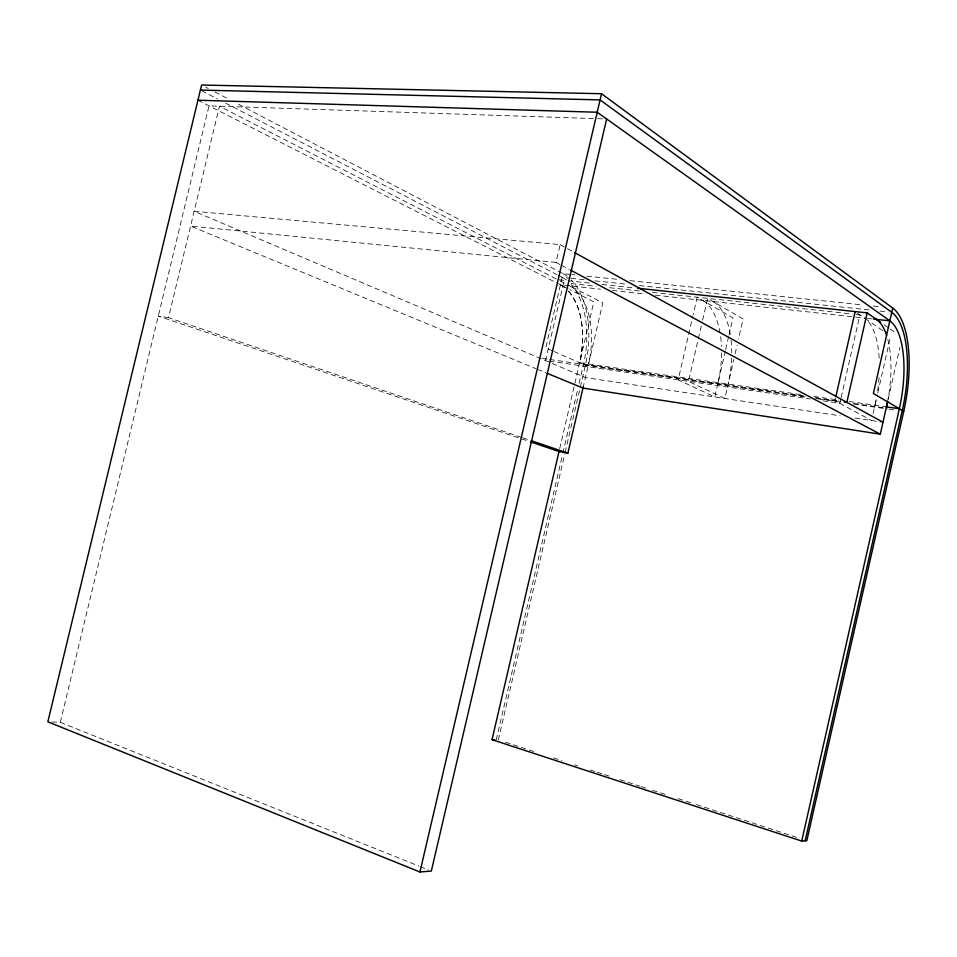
<?xml version="1.0" encoding="UTF-8"?>
<svg xmlns="http://www.w3.org/2000/svg" width="957" height="957" viewBox="0 0 957 957"><rect width="100%" height="100%" fill="white"/><g stroke="black" fill="none" stroke-linecap="round" stroke-linejoin="round"><path stroke-width="0.72" stroke-dasharray="4.79 3.59" d="M800.65 394.547L579.655 362.763C584.751 338.754 584.631 310.307 568.051 290.593M873.095 413.568L876.468 398.674M877.784 392.849L890.632 336.063M888.192 399.236L899.891 347.463M835.581 397.765L834.935 400.636L871.528 420.518M840.82 398.949L839.827 403.304L820.604 400.516M841.143 397.502L859.912 314.853L853.991 314.219M701.266 326.014L688.526 381.353L724.844 398.495L733.792 359.485M702.605 320.188L707.642 298.357L743.075 319.028L738.433 339.257M725.346 350.944L714.783 396.988L678.178 379.845L692.868 316.061M725.681 349.508L728.648 336.553M728.983 335.117L732.942 317.856L697.21 297.22L693.203 314.614M735.12 353.707L737.105 345.034M559.965 264.515L556.005 262.421L560.156 244.633L194.139 211.27L585.445 377.572L840.27 415.828M563.661 282.746L545.514 360.598L810.244 399.009M559.701 448.618L593.83 301.79L569.87 289.588M496.252 739.833L562.537 454.647M562.872 453.199L577.753 389.176M579.105 383.362L583.495 364.438A73.211 41.845 -82.2 0 0 571.162 284.48M498.358 739.917L564.821 453.857M565.168 452.398L585.409 365.275A77.074 44.058 -82.2 0 0 571.401 280.018M582.992 388.087L602.802 302.819L569.642 285.82M52.001 721.973L60.303 722.308L209.009 105.844L596.211 118.632M521.314 437.337L168.504 317.652L219.476 106.191L559.032 280.377M597.706 118.68L605.147 118.931M556.005 262.421L190.575 226.079L536.016 368.696M570.468 274.444L563.051 273.666L236.044 102.985M571.963 274.599L574.93 274.91M586.808 276.142L619.478 279.552M629.873 280.64L863.023 304.948M873.418 306.037L880.847 306.802M558.206 275.317L562.178 277.374L569.606 278.164M571.09 278.32L584.452 279.743M594.847 280.844L627.505 284.301M639.384 285.557L872.461 310.271M879.89 311.049L885.823 311.683M559.139 279.827L566.532 280.616M568.015 280.772L590.218 283.164M602.061 284.432L634.623 287.925M571.066 283.547L596.247 286.275M609.585 287.722L640.688 291.095M652.542 292.375L852.508 314.052M560.455 284.791L565.647 288.296A65.495 37.431 -82.1 0 0 560.455 284.791L600.518 289.181M612.384 290.473L645.018 294.05M655.413 295.187L854.218 316.946M855.702 317.114L866.085 318.25M867.556 318.406L872.018 318.896M813.917 396.449L838.954 400.05M849.278 401.533L886.457 406.881M542.332 358.42L548.253 359.27M549.725 359.485L805.375 396.377M815.723 397.873L840.234 401.402M583.495 364.438L804.885 396.389M815.208 397.885L840.306 401.509M853.584 403.423L884.579 407.897M805.004 397.023L585.409 365.275L553.828 351.446M818.259 398.949L841.849 402.359M853.632 404.057L887.534 408.962M889.005 409.177L894.903 410.027M854.996 418.042L881.553 422.025M168.504 317.652L158.288 316.109L529.293 441.452M505.428 742.225L533.731 751.472M553.541 757.944L562.034 760.719M574.762 764.882L577.597 765.803M590.325 769.966L595.984 771.809M597.407 772.275L603.066 774.117M604.477 774.584L610.135 776.438M620.04 779.668L639.85 786.14M641.274 786.606L646.932 788.448M652.59 790.303L665.318 794.454M678.058 798.617L690.798 802.779M696.457 804.622L796.918 837.447M522.725 437.816L529.783 440.22M60.303 722.308L418.879 866.061M420.255 866.623L428.569 869.949M537.391 369.27L545.693 372.692M552.572 350.896L545.729 347.905L563.051 273.666A77.074 44.058 -82.2 0 1 567.968 276.896M197.943 100.21L568.53 288.906M560.06 280.903L568.314 285.138M201.724 90.771L217.622 99.002M225.577 103.117L556.878 274.635M205.588 87.087L208.231 88.475M214.858 91.932L229.417 99.528M561.28 265.221L569.188 269.407M560.156 244.633L573.231 251.823M857.52 313.202L864.59 318.083M864.949 318.334L883.299 331.002M884.065 324.71L888.886 328.095M890.094 328.933L896.135 333.168M868.609 321.875A74.634 30.373 -80.7 0 1 879.268 360.143M879.04 377.548A74.634 30.373 -80.7 0 1 877.114 394.212M876.134 399.751A74.634 30.373 -80.7 0 1 874.985 405.23M887.785 339.388A74.993 30.038 -80.7 0 1 887.618 401.378M702.641 300.354A69.765 34.5 -81.4 0 1 719.903 332.031M720.633 336.673A69.765 34.5 -81.4 0 1 721.482 346.446M721.59 352.798A69.765 34.5 -81.4 0 1 718.061 382.668M713.025 301.491A70.076 34.261 -81.4 0 1 730.466 335.584M731.076 340.333A70.076 34.261 -81.4 0 1 731.722 352.834M731.627 358.002A70.076 34.261 -81.4 0 1 728.145 384.116M568.518 291.095A65.495 37.431 -82.1 0 1 579.655 362.763M569.606 285.796A65.77 37.263 -82.1 0 1 588.579 364.043M562.178 277.374A73.211 41.845 -82.2 0 1 566.867 280.425"/><path stroke-width="1.44" d="M606.642 118.979L431.332 871.061L419.944 871.983L47.85 721.805L201.616 85.017L601.522 93.726L892.725 308.046L873.37 393.518L903.743 411.307L806.823 840.677L801.727 841.083L492.03 739.665L559.02 451.525M547.069 373.266L582.992 388.087L880.284 434.191L887.534 402.107M801.727 841.083L899.365 408.747A75.4 29.655 -80.6 0 0 889.831 320.846L597.192 112.244L197.943 100.21M805.136 840.808L902.284 410.457A84.288 33.148 -80.6 0 0 891.757 312.317L600.075 99.899L200.396 90.078M835.916 396.33L855.163 311.575M637.589 288.236L867.162 312.867L846.849 402.359L844.206 401.976M419.944 871.983L601.522 93.726M530.704 441.931L559.032 451.501L567.884 453.14L583.327 386.652M492.03 739.665L494.853 739.785M873.514 319.064L889.831 320.846M886.11 406.833L899.365 408.747M531.195 440.698L567.884 453.14M570.504 270.101L880.284 434.191M574.535 252.54L882.988 422.24M867.162 312.867L880.44 322.174M876.468 319.387A74.993 30.038 -80.7 0 1 886.637 335.464M887.618 401.378A74.993 30.038 -80.7 0 1 886.457 406.881M892.725 308.046A88.738 34.907 -80.6 0 1 903.743 411.307"/></g></svg>
